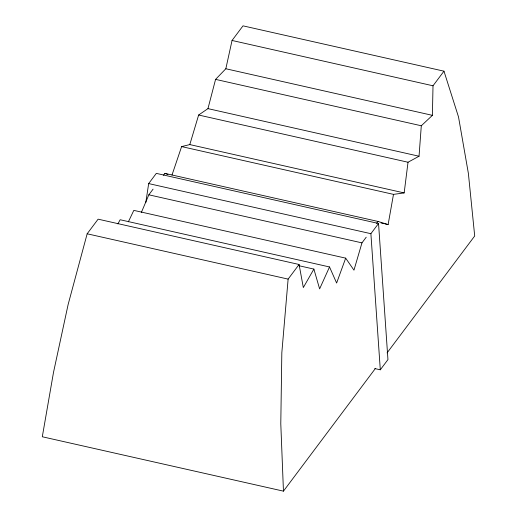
<?xml version="1.0" encoding="UTF-8"?>
<svg xmlns="http://www.w3.org/2000/svg" width="517" height="517" viewBox="0 0 517 517"><rect width="100%" height="100%" fill="white"/><g stroke="black" fill="none" stroke-linecap="round" stroke-linejoin="round"><path stroke-width="0.78" d="M198.638 115.02L408.023 162.235L419.041 156.231L421.297 125.773L432.406 115.343L433.013 85.79L443.974 71.172L243.009 25.85L232.049 40.468L225.832 68.755L215.576 79.379L207.957 108.628L198.638 115.02L189.797 144.579L181.616 146.595L171.999 175.043M299.078 264.484L288.124 279.109L281.83 352.71L280.789 423.727L283.452 491.15L42.297 436.768L53.49 372.473L68.128 304.519L87.16 233.787L98.114 219.169L299.078 264.484L303.324 287.562L313.884 269.086L298.962 265.719M181.616 146.595L393.489 194.373L404.165 192.919L408.023 162.235M145.781 202.658L148.67 183.58L156.315 173.376L378.541 223.486L387.95 359.599L380.305 369.804L374.793 368.563M384.971 223.88L388.118 224.585L393.489 194.373M366.21 237.2L361.965 242.874L353.964 270.158L345.679 258.151L133.813 210.374L128.371 221.825M345.679 258.151L336.619 283.038L329.529 266.959L120.151 219.744L117.902 223.913M141.341 212.513L148.838 194.812L153.084 189.138M329.529 266.959L319.616 288.887L313.884 269.086M163.475 175.276L164.891 173.389L378.017 221.45L388.118 224.585M376.602 223.338L378.017 221.45M380.305 369.804L370.889 233.69L378.541 223.486M283.452 491.15L375.445 368.408M387.065 352.904L474.703 235.978L468.383 173.434L458.521 116.965L443.974 71.172M232.049 40.468L433.013 85.79M225.832 68.755L432.406 115.343M215.576 79.379L421.297 125.773M207.957 108.628L419.041 156.231M189.797 144.579L404.165 192.919M381.042 222.989L383.401 223.525M148.67 183.58L370.889 233.69M148.838 194.812L361.965 242.874M87.16 233.787L288.124 279.109M164.891 173.389L167.935 174.455"/></g></svg>
